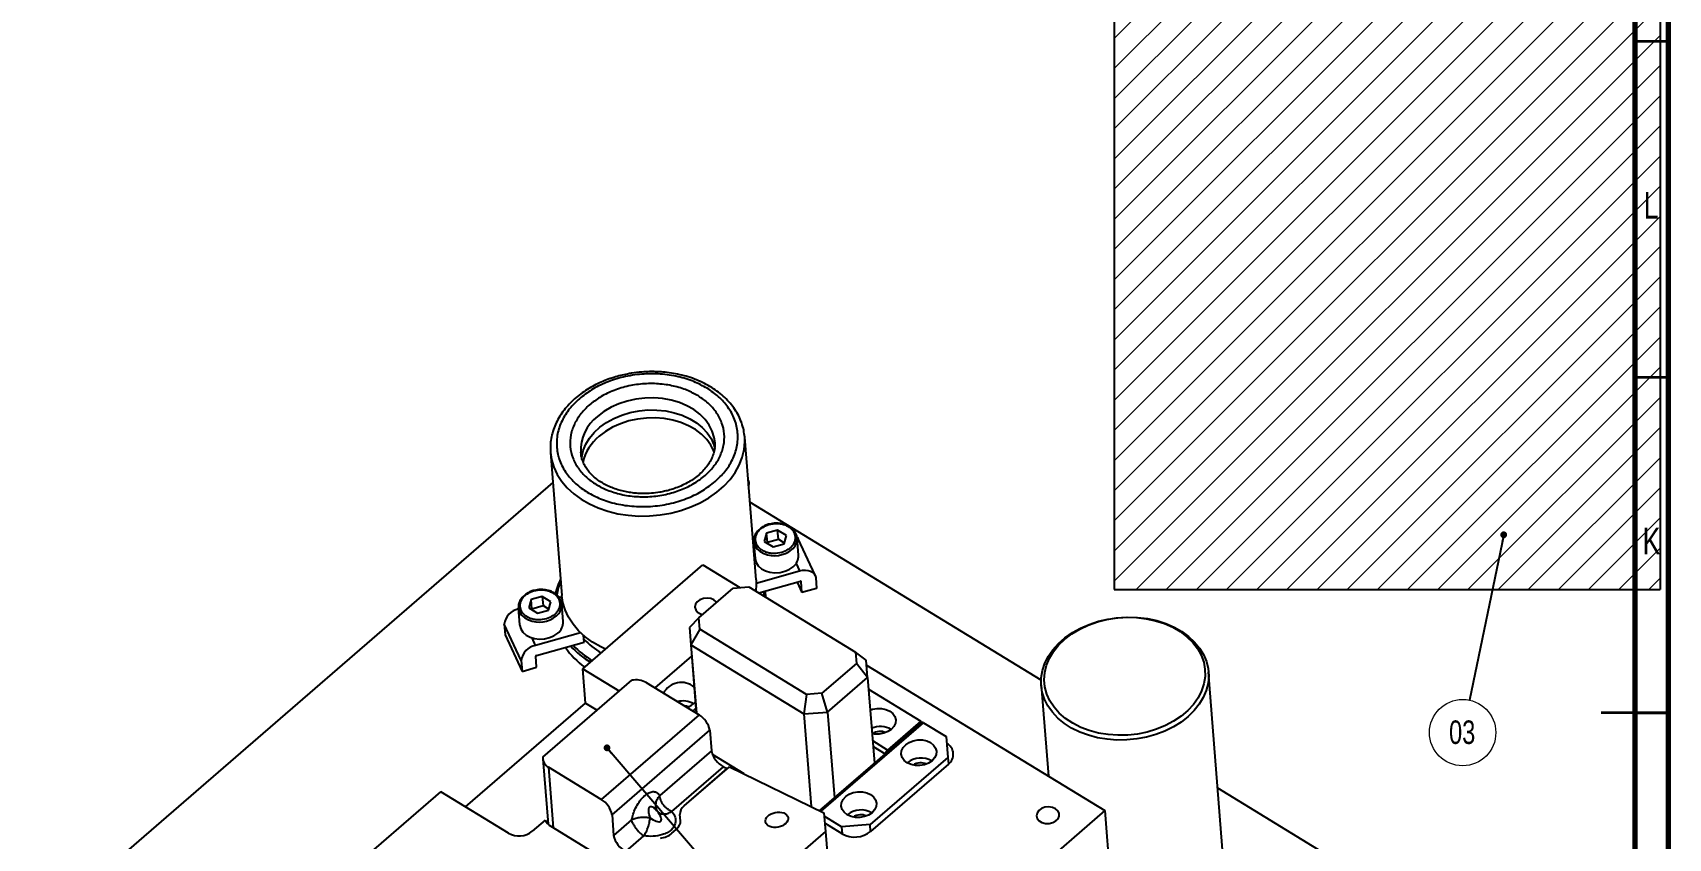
# Model space of a CAD drawing. Header units: millimetres. Extents: x 5 to 1533, y -1183 to 895.
# Drawn here: x 1251.5 to 1495, y 431.3 to 551.3 of the extents above; entities that cross this region are included whole.
import ezdxf

# ---------------------------------------------------------------- set-up
doc = ezdxf.new("R2010")
doc.units = ezdxf.units.MM
doc.styles.add('SLDTEXTSTYLE13', font='TXT', dxfattribs={"width": 0.75})
doc.dimstyles.new('SLDDIMSTYLE2', dxfattribs={"dimtxt": 0.18, "dimasz": 1.016, "dimexe": 0, "dimexo": 0.0625, "dimgap": 0, "dimtad": 0, "dimtih": 1, "dimtoh": 1, "dimdec": 0, "dimrnd": 1e-09, "dimzin": 0, "dimdsep": 46, "dimtxsty": 'Standard', "dimblk1": 'DOT', "dimblk2": 'DOT', "dimsah": 1, "dimcen": 0.09, "dimadec": 0, "dimazin": 0, "dimtfac": 1.016, "dimtdec": 0, "dimtofl": 0, "dimtmove": 0, "dimatfit": 3, "dimldrblk": 'DOT', "dimfxl": 1, "dimfrac": 2, "dimtolj": 1, "dimtzin": 0, "dimarcsym": 0})

# ---------------------------------------------------------------- blocks, each defined once
blk = doc.blocks.new('SW_NOTE_3')
at = {"color": 0, "linetype": 'Continuous', "lineweight": 0}
blk.add_circle((-1, -4.84), 4.94, dxfattribs=at)
at = {"color": 0, "linetype": 'Continuous', "lineweight": 0, "insert": (-1.07, -3.03), "char_height": 3.5, "attachment_point": 2, "style": 'SLDTEXTSTYLE13'}
blk.add_mtext('03', dxfattribs=at)
blk = doc.blocks.new('_Dot')
at = {"color": 0, "linetype": 'ByBlock', "lineweight": -2}
blk.add_line((-0.5, 0), (-1, 0), dxfattribs=at)
at = {"color": 0, "linetype": 'ByBlock', "const_width": 0.5}
blk.add_lwpolyline([(-0.25, 0, 1), (0.25, 0, 1)], format="xyb", close=True, dxfattribs=at)

msp = doc.modelspace()

# ---------------------------------------------------------------- hatches: boundary and pattern name
at = {"linetype": 'Continuous', "lineweight": 18}
h = msp.add_hatch(dxfattribs=at)
h.set_pattern_fill('ANSI31', style=0)
h.paths.add_polyline_path([(1412.524, 588.363), (1412.524, 468.363), (1493.794, 468.363), (1493.794, 588.363), (1432.624, 588.363), (1432.624, 555.613), (1427.524, 552.548), (1422.424, 555.613), (1422.424, 588.363)], flags=0)

# ---------------------------------------------------------------- linework, layer by layer
at = {"color": 7, "linetype": 'Continuous', "lineweight": 70}
for p, q in [((1495, 895), (1495, 5)), ((1490, 890), (1490, 10))]:
    msp.add_line(p, q, dxfattribs=at)
at = {"color": 7, "linetype": 'Continuous', "lineweight": 25}
for p, q in [((1412.524, 588.363), (1412.524, 468.363)), ((1493.794, 588.363), (1493.794, 468.363)), ((1353.054, 490.377), (1353.047, 490.46)), ((1357.51, 491.073), (1357.488, 491.306)), ((1359.197, 469.797), (1357.51, 491.073)), ((1328.601, 488.78), (1330.288, 467.504)), ((1328.956, 484.295), (1198.716, 371.658)), ((1358.089, 483.776), (1358.149, 483.903)), ((1401.624, 454.896), (1358.278, 481.394)), ((1362.417, 477.227), (1360.777, 476.765)), ((1361.893, 478.236), (1361.197, 478.122)), ((1363.713, 476.435), (1362.417, 477.227)), ((1362.525, 475.866), (1362.417, 477.227)), ((1358.759, 475.321), (1358.862, 475.349)), ((1358.846, 475.546), (1359.049, 472.993)), ((1360.777, 476.765), (1360.432, 475.51)), ((1360.432, 475.51), (1361.728, 474.719)), ((1360.885, 475.403), (1360.777, 476.765)), ((1360.845, 475.258), (1360.885, 475.403)), ((1360.885, 475.403), (1362.525, 475.866)), ((1361.728, 474.719), (1363.368, 475.181)), ((1362.525, 475.866), (1363.408, 475.326)), ((1363.368, 475.181), (1363.713, 476.435)), ((1365.528, 473.507), (1365.326, 476.06)), ((1367.985, 470.516), (1365.466, 475.938)), ((1333.428, 456.581), (1351.293, 472.031)), ((1351.293, 472.031), (1356.804, 468.663)), ((1359.22, 469.318), (1365.678, 471.139)), ((1368.081, 470.146), (1368.208, 468.546)), ((1326.856, 468.357), (1326.16, 468.243)), ((1350.688, 464.143), (1355.82, 468.582)), ((1355.82, 468.582), (1358.106, 468.769)), ((1358.106, 468.769), (1374.003, 459.051)), ((1359.596, 467.858), (1365.8, 469.607)), ((1360.578, 468.135), (1360.632, 467.225)), ((1360.657, 467.209), (1360.605, 467.853)), ((1365.315, 469.471), (1366.03, 467.932)), ((1366.03, 467.932), (1365.9, 469.566)), ((1368.208, 468.546), (1366.03, 467.932)), ((1412.524, 468.363), (1493.794, 468.363)), ((1323.809, 465.667), (1324.011, 463.113)), ((1325.74, 466.886), (1325.395, 465.631)), ((1325.395, 465.631), (1326.69, 464.839)), ((1327.38, 467.348), (1325.74, 466.886)), ((1325.848, 465.524), (1325.74, 466.886)), ((1325.808, 465.379), (1325.848, 465.524)), ((1325.848, 465.524), (1327.488, 465.986)), ((1326.69, 464.839), (1328.33, 465.302)), ((1328.675, 466.556), (1327.38, 467.348)), ((1327.38, 467.348), (1327.488, 465.986)), ((1327.488, 465.986), (1328.37, 465.447)), ((1328.33, 465.302), (1328.675, 466.556)), ((1329.892, 467.181), (1330.307, 467.298)), ((1330.491, 463.627), (1330.289, 466.181)), ((1324.237, 457.784), (1321.718, 463.206)), ((1321.718, 463.206), (1321.845, 461.606)), ((1350.688, 464.143), (1349.295, 462.704)), ((1349.295, 462.704), (1349.51, 460.131)), ((1349.295, 462.704), (1350.305, 449.966)), ((1350.827, 462.474), (1350.688, 464.143)), ((1321.845, 461.606), (1324.364, 456.184)), ((1333.07, 461.945), (1326.38, 460.059)), ((1326.501, 458.527), (1333.604, 460.529)), ((1333.604, 460.529), (1333.524, 461.532)), ((1350.827, 462.474), (1349.51, 460.131)), ((1366.724, 452.756), (1350.827, 462.474)), ((1324.237, 457.784), (1324.364, 456.184)), ((1326.542, 456.798), (1326.412, 458.432)), ((1344.171, 453.716), (1349.633, 458.44)), ((1349.51, 460.131), (1366.337, 449.845)), ((1349.51, 460.131), (1350.317, 449.959)), ((1374.003, 459.051), (1374.143, 457.382)), ((1375.6, 457.856), (1374.003, 459.051)), ((1375.816, 455.283), (1375.6, 457.856)), ((1324.364, 456.184), (1326.542, 456.798)), ((1333.428, 456.581), (1338.859, 453.261)), ((1333.833, 451.474), (1333.428, 456.581)), ((1374.143, 457.382), (1369.01, 452.943)), ((1375.816, 455.283), (1374.143, 457.382)), ((1375.661, 457.136), (1411.12, 435.459)), ((1428.763, 428.354), (1426.562, 456.098)), ((1327.472, 443.413), (1340.705, 454.858)), ((1342.863, 454.516), (1350.715, 449.716)), ((1369.01, 452.943), (1366.724, 452.756)), ((1369.861, 450.133), (1369.01, 452.943)), ((1369.861, 450.133), (1375.816, 455.283)), ((1375.816, 455.283), (1376.828, 442.516)), ((1375.955, 453.532), (1383.757, 448.763)), ((1401.64, 454.122), (1402.713, 440.599)), ((1315.951, 436.009), (1333.833, 451.474)), ((1333.833, 451.474), (1335.567, 450.414)), ((1366.724, 452.756), (1366.337, 449.845)), ((1350.715, 449.716), (1336.158, 437.126)), ((1366.337, 449.845), (1369.861, 450.133)), ((1366.337, 449.845), (1367.43, 436.063)), ((1383.831, 448.572), (1368.67, 435.46)), ((1369.861, 450.133), (1370.873, 437.366)), ((1383.757, 448.763), (1378.794, 444.471)), ((1383.757, 448.763), (1383.776, 448.524)), ((1384.131, 448.534), (1387.496, 446.477)), ((1337.762, 434.85), (1352.319, 447.44)), ((1352.319, 447.44), (1352.563, 444.362)), ((1387.496, 446.477), (1387.755, 443.389)), ((1327.468, 443.159), (1328.238, 433.441)), ((1352.563, 444.362), (1344.869, 437.709)), ((1357.429, 440.932), (1352.696, 443.825)), ((1387.755, 443.389), (1376.175, 433.374)), ((1387.755, 443.389), (1387.836, 442.368)), ((1336.158, 437.126), (1328.306, 441.926)), ((1346.683, 435.318), (1354.376, 441.971)), ((1348.503, 436.174), (1355.238, 441.999)), ((1348.503, 436.174), (1354.908, 441.712)), ((1354.376, 441.971), (1354.908, 441.712)), ((1355.238, 441.999), (1369.301, 435.152)), ((1387.836, 442.368), (1376.256, 432.353)), ((1275.2, 406.223), (1312.254, 438.269)), ((1322.35, 432.097), (1312.254, 438.269)), ((1481.223, 406.238), (1427.933, 438.813)), ((1344.639, 437.997), (1344.869, 437.709)), ((1344.864, 437.702), (1344.869, 437.709)), ((1327.794, 434.046), (1325.874, 432.385)), ((1411.12, 435.459), (1336, 370.492)), ((1337.762, 434.85), (1338.006, 431.773)), ((1340.684, 434.089), (1338.006, 431.773)), ((1340.689, 434.092), (1340.684, 434.089)), ((1344.376, 435.495), (1344.546, 435.329)), ((1344.673, 435.105), (1344.546, 435.329)), ((1344.546, 435.329), (1344.659, 435.249)), ((1346.679, 435.32), (1346.675, 435.314)), ((1346.675, 435.314), (1346.683, 435.318)), ((1347.957, 433.933), (1347.875, 434.898)), ((1369.301, 435.152), (1369.537, 432.354)), ((1371.947, 433.029), (1369.346, 434.619)), ((1372.028, 432.008), (1369.433, 433.594)), ((1411.12, 435.459), (1411.984, 424.566)), ((1328.65, 433.13), (1354.45, 417.358)), ((1339.819, 429.382), (1342.497, 431.698)), ((1342.497, 431.698), (1342.501, 431.704)), ((1346.667, 432.085), (1347.329, 432.657)), ((1369.537, 432.354), (1358.288, 422.626)), ((1369.537, 432.354), (1369.927, 427.432)), ((1376.175, 433.374), (1371.947, 433.029)), ((1371.947, 433.029), (1372.028, 432.008)), ((1376.256, 432.353), (1376.175, 433.374))]:
    msp.add_line(p, q, dxfattribs=at)
at = {"color": 7, "linetype": 'Continuous', "lineweight": 35}
for p, q in [((1490, 550), (1495, 550)), ((1490, 500), (1495, 500)), ((1495.001, 450), (1484.999, 450)), ((1490, 450), (1495, 450))]:
    msp.add_line(p, q, dxfattribs=at)
at = {"color": 8, "linetype": 'Continuous', "lineweight": 25}
for p, q in [((1365.162, 472.251), (1365.678, 471.139)), ((1365.887, 469.594), (1365.9, 469.566)), ((1326.38, 460.059), (1325.864, 461.17)), ((1350.248, 450.692), (1349.78, 450.287)), ((1368.89, 435.353), (1384.131, 448.534)), ((1378.794, 444.471), (1376.565, 445.834)), ((1376.633, 444.98), (1378.417, 443.89)), ((1328.306, 441.926), (1329.021, 432.903))]:
    msp.add_line(p, q, dxfattribs=at)
at = {"color": 8, "linetype": 'Continuous', "lineweight": 25, "flags": 128}
for points in [[(1353.047, 490.46), (1352.966, 491.005), (1352.686, 491.951), (1352.235, 492.854), (1351.62, 493.699), (1350.853, 494.47), (1349.947, 495.154), (1348.919, 495.739), (1347.787, 496.215), (1346.57, 496.571), (1345.291, 496.804), (1343.973, 496.907), (1342.639, 496.88), (1341.313, 496.723), (1340.019, 496.438), (1338.779, 496.031), (1337.616, 495.509), (1336.55, 494.881), (1335.602, 494.159)], [(1328.601, 488.78), (1328.756, 487.736), (1329.092, 486.606), (1329.598, 485.516), (1330.268, 484.48), (1331.092, 483.51), (1332.062, 482.618), (1333.166, 481.815), (1334.389, 481.11), (1335.718, 480.512), (1337.135, 480.029), (1338.625, 479.665), (1340.168, 479.426), (1341.746, 479.315), (1343.341, 479.332), (1344.931, 479.478), (1346.499, 479.751), (1348.026, 480.148), (1349.491, 480.663), (1350.879, 481.29), (1352.172, 482.023), (1353.354, 482.851), (1354.411, 483.765), (1355.33, 484.754), (1356.1, 485.806), (1356.712, 486.908), (1357.158, 488.046), (1357.433, 489.207), (1357.534, 490.377), (1357.51, 491.073)]]:
    msp.add_lwpolyline(points, dxfattribs=at)
at = {"color": 7, "linetype": 'Continuous', "lineweight": 25, "flags": 128}
for points in [[(1333.246, 487.756), (1333.276, 488.079), (1333.483, 489.052), (1333.865, 490.003), (1334.413, 490.914), (1335.119, 491.77), (1335.969, 492.555), (1336.949, 493.254), (1338.041, 493.856), (1339.225, 494.35), (1340.481, 494.727), (1341.785, 494.981), (1343.115, 495.106), (1344.448, 495.1), (1345.758, 494.964), (1347.023, 494.7), (1348.221, 494.313), (1349.329, 493.81), (1350.328, 493.199), (1351.201, 492.492), (1351.931, 491.7), (1352.506, 490.839), (1352.915, 489.924), (1353.09, 489.303)], [(1352.98, 488.824), (1352.922, 488.978), (1352.471, 489.881), (1351.856, 490.726), (1351.089, 491.498), (1350.183, 492.182), (1349.155, 492.767), (1348.022, 493.242), (1346.806, 493.599), (1345.527, 493.831), (1344.209, 493.935), (1342.875, 493.907), (1341.549, 493.75), (1340.255, 493.465), (1339.015, 493.058), (1337.852, 492.536), (1336.786, 491.909), (1335.837, 491.187)], [(1328.582, 489.102), (1328.593, 488.892), (1328.601, 488.78)], [(1360.1, 477.61), (1359.921, 477.494), (1359.422, 477.062), (1359.066, 476.563), (1358.874, 476.022), (1358.854, 475.47), (1359.008, 474.935), (1359.329, 474.447), (1359.798, 474.032), (1360.379, 473.718)], [(1365.326, 476.06), (1365.262, 476.407), (1365.231, 476.503)], [(1365.312, 476.178), (1365.339, 476.145), (1365.466, 475.938)], [(1359.049, 472.993), (1359.056, 472.916), (1359.211, 472.382), (1359.531, 471.894), (1360, 471.479), (1360.593, 471.16), (1361.276, 470.953), (1362.015, 470.871), (1362.768, 470.916), (1363.495, 471.087), (1364.157, 471.375), (1364.719, 471.764)], [(1365.678, 471.139), (1366.124, 471.233), (1366.558, 471.26), (1366.963, 471.22), (1367.323, 471.114), (1367.626, 470.946), (1367.858, 470.723), (1368.012, 470.453), (1368.081, 470.146)], [(1325.063, 467.73), (1324.884, 467.615), (1324.385, 467.183), (1324.029, 466.684), (1323.836, 466.143), (1323.817, 465.59), (1323.971, 465.056), (1324.292, 464.568), (1324.761, 464.153), (1325.342, 463.839)], [(1336.794, 459.492), (1336.077, 459.834), (1334.853, 460.539), (1333.75, 461.342), (1332.78, 462.234), (1331.955, 463.204), (1331.286, 464.24), (1330.78, 465.329), (1330.443, 466.459), (1330.288, 467.504)], [(1359.197, 469.797), (1359.221, 469.101), (1359.15, 468.13)], [(1360.337, 468.067), (1360.365, 467.588), (1360.369, 467.386)], [(1365.9, 469.566), (1365.897, 469.579), (1365.891, 469.59), (1365.881, 469.599), (1365.868, 469.606), (1365.853, 469.611), (1365.837, 469.612), (1365.818, 469.611), (1365.8, 469.607)], [(1330.289, 466.181), (1330.225, 466.528), (1330.194, 466.624)], [(1352.935, 466.828), (1352.461, 467.027), (1351.917, 467.1), (1351.361, 467.038), (1350.854, 466.847), (1350.45, 466.549), (1350.194, 466.176), (1350.113, 465.768), (1350.216, 465.369), (1350.491, 465.023), (1350.91, 464.767), (1351.279, 464.654)], [(1353.346, 466.442), (1353.287, 466.523), (1352.935, 466.828)], [(1324.011, 463.113), (1324.019, 463.037), (1324.174, 462.503), (1324.494, 462.015), (1324.963, 461.6), (1325.555, 461.281), (1326.239, 461.074), (1326.978, 460.991), (1327.731, 461.037), (1328.458, 461.208), (1329.12, 461.496), (1329.682, 461.885)], [(1410.042, 446.314), (1408.674, 446.676), (1407.383, 447.156), (1406.186, 447.748), (1405.1, 448.443), (1404.141, 449.232), (1403.321, 450.104), (1402.653, 451.046), (1402.145, 452.044), (1401.805, 453.086), (1401.638, 454.157), (1401.646, 455.24), (1401.828, 456.322), (1402.183, 457.387), (1402.705, 458.42), (1403.387, 459.406), (1404.22, 460.332), (1405.191, 461.185), (1406.288, 461.952), (1407.494, 462.624), (1408.792, 463.19), (1410.166, 463.642), (1411.594, 463.975), (1413.058, 464.183), (1414.537, 464.264), (1416.009, 464.217), (1417.454, 464.041), (1418.853, 463.741), (1420.185, 463.319), (1421.431, 462.782), (1422.574, 462.137), (1423.599, 461.393), (1424.49, 460.561), (1425.236, 459.653), (1425.825, 458.681), (1426.249, 457.659), (1426.503, 456.601), (1426.583, 455.522), (1426.488, 454.438), (1426.218, 453.363), (1425.779, 452.312), (1425.176, 451.301), (1424.417, 450.343), (1423.514, 449.452), (1422.478, 448.64), (1421.325, 447.919), (1420.07, 447.3), (1418.732, 446.789), (1417.328, 446.396), (1415.88, 446.125), (1414.406, 445.98), (1412.928, 445.963), (1411.466, 446.075), (1410.042, 446.314)], [(1410.177, 447.006), (1408.814, 447.369), (1407.531, 447.855), (1406.347, 448.456), (1405.28, 449.164), (1404.347, 449.966), (1403.561, 450.852), (1402.934, 451.807), (1402.476, 452.817), (1402.194, 453.868), (1402.092, 454.942), (1402.172, 456.024), (1402.432, 457.098), (1402.869, 458.146), (1403.475, 459.154), (1404.242, 460.105), (1405.158, 460.986), (1406.21, 461.783), (1407.38, 462.484), (1408.652, 463.079), (1410.007, 463.557), (1411.423, 463.913), (1412.879, 464.141), (1414.353, 464.236), (1415.823, 464.199), (1417.266, 464.029), (1418.662, 463.729), (1419.987, 463.303), (1421.223, 462.759), (1422.351, 462.103), (1423.353, 461.347), (1424.214, 460.502), (1424.922, 459.579), (1425.465, 458.595), (1425.836, 457.562), (1426.028, 456.498), (1426.039, 455.417), (1425.869, 454.338), (1425.52, 453.275), (1424.997, 452.245), (1424.309, 451.263), (1423.466, 450.345), (1422.48, 449.505), (1421.367, 448.754), (1420.144, 448.106), (1418.828, 447.568), (1417.44, 447.15), (1416.002, 446.858), (1414.534, 446.696), (1413.059, 446.667), (1411.599, 446.77), (1410.177, 447.006)], [(1376.2, 450.434), (1376.54, 450.55), (1377.211, 450.67), (1377.894, 450.66), (1378.541, 450.521), (1379.108, 450.262), (1379.557, 449.9), (1379.857, 449.46), (1379.987, 448.973), (1379.94, 448.471), (1379.717, 447.989), (1379.334, 447.559), (1378.818, 447.212), (1378.203, 446.969), (1377.531, 446.849), (1376.849, 446.859), (1376.515, 446.913)], [(1384.131, 448.534), (1384.059, 448.572), (1383.99, 448.596), (1383.928, 448.604), (1383.875, 448.596), (1383.832, 448.573), (1383.831, 448.572)], [(1385.177, 445.575), (1385.626, 445.213), (1385.926, 444.774), (1386.056, 444.287), (1386.009, 443.785), (1385.786, 443.303), (1385.403, 442.873), (1384.887, 442.525), (1384.272, 442.283), (1383.6, 442.162), (1382.917, 442.172), (1382.27, 442.311), (1381.703, 442.571), (1381.254, 442.933), (1380.954, 443.372), (1380.824, 443.859), (1380.872, 444.361), (1381.094, 444.843), (1381.477, 445.273), (1381.993, 445.621), (1382.608, 445.863), (1383.28, 445.984), (1383.963, 445.974), (1384.61, 445.834), (1385.177, 445.575)], [(1376.244, 437.85), (1376.693, 437.488), (1376.993, 437.048), (1377.124, 436.561), (1377.076, 436.059), (1376.853, 435.577), (1376.47, 435.148), (1375.954, 434.8), (1375.339, 434.557), (1374.667, 434.437), (1373.985, 434.447), (1373.338, 434.586), (1372.77, 434.845), (1372.322, 435.207), (1372.022, 435.647), (1371.891, 436.134), (1371.939, 436.636), (1372.162, 437.118), (1372.544, 437.548), (1373.061, 437.895), (1373.676, 438.138), (1374.347, 438.258), (1375.03, 438.248), (1375.677, 438.109), (1376.244, 437.85)], [(1403.788, 435.741), (1403.314, 435.941), (1402.77, 436.014), (1402.214, 435.951), (1401.707, 435.761), (1401.303, 435.463), (1401.047, 435.089), (1400.966, 434.681), (1401.069, 434.283), (1401.345, 433.937), (1401.763, 433.681), (1402.279, 433.543), (1402.837, 433.538), (1403.376, 433.666), (1403.837, 433.914), (1404.172, 434.254), (1404.343, 434.65), (1404.332, 435.059), (1404.14, 435.436), (1403.788, 435.741)]]:
    msp.add_lwpolyline(points, dxfattribs=at)
at = {"color": 8, "linetype": 'Continuous', "lineweight": 25}
for centre, radius, start, end in [((1339.614, 489.035), 6.508, 128.06048, 182.05431), ((1363.247, 475.966), 2.081, 307.58732, 2.59103), ((1361.939, 477.532), 4.121, 247.75956, 308.72091), ((1328.21, 466.086), 2.081, 307.58732, 2.59103), ((1326.901, 467.653), 4.121, 247.75956, 308.72091)]:
    msp.add_arc(centre, radius, start, end, dxfattribs=at)
at = {"color": 7, "linetype": 'Continuous', "lineweight": 25}
for centre, radius, start, end in [((1340.172, 485.818), 6.9, 128.91479, 167.44199), ((1357.141, 484.146), 1.037, 346.42715, 32.55763), ((1363.45, 473.412), 2.081, 307.58732, 2.59103), ((1338.516, 465.865), 9.354, 154.18371, 168.90434), ((1338.433, 466.096), 9.028, 157.02719, 170.6725), ((1324.33, 462.892), 2.631, 100.26489, 173.15159), ((1328.413, 463.533), 2.081, 307.58732, 2.59103), ((1341.644, 468.458), 10.991, 222.69477, 240.02261), ((1326.849, 457.47), 2.631, 100.26489, 173.15159), ((1326.521, 458.419), 0.11, 100.26489, 173.15159), ((1340.366, 466.25), 11.543, 214.28706, 234.76385), ((1341.014, 468.444), 12.664, 222.02568, 239.31837), ((1341.203, 468.761), 12.687, 223.26097, 239.84005), ((1341.328, 451.814), 3.107, 60.40958, 101.57151), ((1348.08, 451.521), 3.024, 50.67271, 151.71032), ((1348.292, 448.478), 3.303, 60.80025, 103.93612), ((1348.3, 449.117), 1.942, 65.82368, 82.80569), ((1348.135, 453.424), 2.715, 286.50693, 318.6551), ((1348.958, 446.775), 3.426, 11.19366, 59.14426), ((1377.693, 444.626), 3.338, 60.91288, 112.47623), ((1377.658, 445.139), 2.11, 66.26818, 122.80207), ((1329.034, 443.312), 1.566, 176.31586, 242.27161), ((1355.926, 445.03), 3.429, 191.22102, 243.12439), ((1379.419, 443.767), 0.941, 131.56171, 168.18356), ((1383.763, 439.995), 3.289, 60.29894, 128.58975), ((1386.747, 443.831), 1.824, 306.629, 62.93999), ((1383.727, 440.45), 2.112, 66.29724, 122.77301), ((1334.401, 434.185), 3.426, 11.19366, 59.14426), ((1329.738, 435.005), 2.168, 206.25804, 239.86797), ((1374.831, 432.269), 3.289, 60.29894, 128.58975), ((1374.795, 432.725), 2.112, 66.29724, 122.77301), ((1323.899, 434.846), 3.155, 240.59308, 308.74327), ((1341.369, 432.44), 3.429, 191.22102, 243.12439), ((1373.887, 435.306), 3.786, 240.59308, 308.74327)]:
    msp.add_arc(centre, radius, start, end, dxfattribs=at)
for centre, start_param, end_param in [((1350.354, 435.273), 2.2795568, 3.0649549), ((1345.479, 433.558), 5.4211494, 6.2065476), ((1344.817, 432.986), 4.6357513, 5.4211494)]:
    msp.add_ellipse(centre, major_axis=(2.46, 0.5), ratio=0.6564693, start_param=start_param, end_param=end_param, dxfattribs=at)
msp.add_ellipse((1362.292, 434.093), major_axis=(1.673, 0.34), ratio=0.6564693, dxfattribs=at)
for points, knots in [([(1342.196, 500.754), (1341.684, 500.702), (1340.962, 500.629), (1339.911, 500.44), (1339.022, 500.244), (1337.985, 499.953), (1336.928, 499.586), (1335.863, 499.138), (1334.815, 498.609), (1333.805, 498.003), (1332.848, 497.321), (1331.96, 496.569), (1331.151, 495.75), (1330.434, 494.87), (1329.819, 493.935), (1329.314, 492.949), (1328.928, 491.92), (1328.678, 490.854), (1328.561, 489.914), (1328.589, 489.336), (1328.599, 489.123)], [0, 0, 0, 0, 0.06987363, 0.09830652, 0.14540758, 0.19420776, 0.24643723, 0.30080409, 0.35679849, 0.4140257, 0.47221837, 0.53119611, 0.59084366, 0.65109643, 0.71193443, 0.77338234, 0.83551488, 0.89846526, 0.96243249, 1, 1, 1, 1]), ([(1351.934, 498.333), (1351.289, 498.684), (1349.962, 499.408), (1347.995, 500.002), (1346.295, 500.323), (1344.493, 500.518), (1342.173, 500.504), (1339.882, 500.141), (1338.137, 499.657), (1336.513, 499.064), (1334.672, 498.16), (1333.483, 497.23), (1332.905, 496.779)], [0, 0, 0, 0, 0.11647756, 0.23993208, 0.30431435, 0.36868419, 0.5, 0.63131581, 0.69569808, 0.76006792, 0.88352244, 1, 1, 1, 1]), ([(1357.479, 491.319), (1357.433, 491.658), (1357.332, 492.386), (1356.99, 493.439), (1356.51, 494.473), (1355.91, 495.43), (1355.187, 496.332), (1354.347, 497.169), (1353.402, 497.933), (1352.361, 498.617), (1351.239, 499.214), (1350.049, 499.72), (1348.811, 500.13), (1347.552, 500.441), (1346.315, 500.653), (1345.218, 500.766), (1344.234, 500.814), (1343.263, 500.82), (1342.576, 500.777), (1342.196, 500.754)], [0, 0, 0, 0, 0.05968997, 0.12805771, 0.19104564, 0.25421804, 0.31754631, 0.38096648, 0.4443906, 0.50771639, 0.57082412, 0.63355358, 0.69564034, 0.75655127, 0.81493973, 0.86875937, 0.90706409, 0.94872602, 1, 1, 1, 1]), ([(1332.905, 496.779), (1332.393, 496.288), (1331.338, 495.276), (1330.429, 493.802), (1329.905, 492.537), (1329.549, 491.204), (1329.45, 489.501), (1329.83, 487.836), (1330.404, 486.58), (1331.129, 485.415), (1332.287, 484.123), (1334.019, 482.839), (1336.055, 481.819), (1338.006, 481.211), (1339.708, 480.892), (1341.509, 480.697), (1343.83, 480.711), (1346.121, 481.074), (1347.865, 481.558), (1349.489, 482.151), (1351.33, 483.055), (1352.52, 483.985), (1353.097, 484.436)], [0, 0, 0, 0, 0.0582388, 0.119966, 0.1521572, 0.1843421, 0.25, 0.3156579, 0.347849, 0.380034, 0.4417612, 0.5, 0.5582388, 0.619966, 0.6521572, 0.6843421, 0.75, 0.8156579, 0.847849, 0.880034, 0.9417612, 1, 1, 1, 1]), ([(1350.612, 497.19), (1350.063, 497.489), (1348.931, 498.106), (1346.905, 498.72), (1344.661, 499.055), (1342.295, 499.04), (1340.343, 498.731), (1338.857, 498.318), (1337.473, 497.813), (1335.904, 497.043), (1334.891, 496.251), (1334.399, 495.866)], [0, 0, 0, 0, 0.1164968, 0.2399717, 0.3685799, 0.4999174, 0.6312549, 0.6956343, 0.7600283, 0.8835032, 1, 1, 1, 1]), ([(1351.604, 485.349), (1352.04, 485.767), (1352.939, 486.63), (1353.879, 488.149), (1354.449, 489.814), (1354.548, 491.55), (1354.224, 492.968), (1353.735, 494.039), (1353.116, 495.03), (1352.143, 496.144), (1351.113, 496.848), (1350.612, 497.19)], [0, 0, 0, 0, 0.1164968, 0.2399717, 0.3685799, 0.4999174, 0.6312549, 0.6956343, 0.7600283, 0.8835032, 1, 1, 1, 1]), ([(1353.097, 484.436), (1353.609, 484.927), (1354.664, 485.939), (1355.574, 487.413), (1356.097, 488.678), (1356.454, 490.011), (1356.553, 491.714), (1356.172, 493.378), (1355.599, 494.635), (1354.872, 495.798), (1353.73, 497.105), (1352.521, 497.932), (1351.934, 498.333)], [0, 0, 0, 0, 0.1164776, 0.2399321, 0.3043144, 0.3686842, 0.5, 0.6313158, 0.6956981, 0.7600679, 0.8835224, 1, 1, 1, 1]), ([(1334.399, 495.866), (1333.962, 495.448), (1333.064, 494.585), (1332.124, 493.066), (1331.553, 491.401), (1331.455, 489.665), (1331.779, 488.246), (1332.267, 487.176), (1332.885, 486.183), (1333.872, 485.082), (1335.347, 483.988), (1337.083, 483.119), (1339.094, 482.492), (1341.343, 482.161), (1343.707, 482.175), (1345.659, 482.484), (1347.146, 482.897), (1348.529, 483.402), (1350.098, 484.172), (1351.112, 484.964), (1351.604, 485.349)], [0, 0, 0, 0, 0.0582484, 0.1199858, 0.18429, 0.2499587, 0.3156275, 0.3478172, 0.3800142, 0.4417516, 0.5, 0.5582484, 0.6199858, 0.68429, 0.7499587, 0.8156275, 0.8478172, 0.8800142, 0.9417516, 1, 1, 1, 1]), ([(1353.029, 490.448), (1353.046, 490.316), (1353.097, 489.896), (1353.02, 489.205), (1352.812, 488.39), (1352.477, 487.62), (1352.025, 486.879), (1351.458, 486.173), (1350.785, 485.511), (1350.016, 484.902), (1349.164, 484.355), (1348.249, 483.881), (1347.31, 483.492), (1346.416, 483.202), (1345.608, 482.998), (1344.701, 482.817), (1344.044, 482.749), (1343.628, 482.706)], [0, 0, 0, 0, 0.0388855, 0.1243705, 0.2006524, 0.2749886, 0.347825, 0.4196151, 0.4906704, 0.5611311, 0.6309405, 0.699725, 0.766499, 0.8280471, 0.8780635, 0.9226947, 1, 1, 1, 1]), ([(1343.628, 482.706), (1343.206, 482.682), (1342.613, 482.65), (1341.739, 482.677), (1340.997, 482.733), (1340.132, 482.856), (1339.252, 483.042), (1338.37, 483.297), (1337.511, 483.622), (1336.694, 484.015), (1335.934, 484.471), (1335.244, 484.985), (1334.634, 485.553), (1334.112, 486.171), (1333.684, 486.836), (1333.365, 487.55), (1333.168, 488.209), (1333.139, 488.634), (1333.127, 488.801)], [0, 0, 0, 0, 0.0784457, 0.1105167, 0.1635538, 0.2184195, 0.2770243, 0.3378851, 0.4004302, 0.4642523, 0.5291286, 0.5950048, 0.661997, 0.7304063, 0.8007474, 0.8737667, 0.9503999, 1, 1, 1, 1]), ([(1361.122, 478.019), (1360.777, 477.891), (1360.247, 477.694), (1359.704, 477.252), (1359.372, 476.86), (1359.157, 476.429), (1359.024, 475.852), (1359.15, 475.44), (1359.232, 475.172)], [0, 0, 0, 0, 0.2394568, 0.3683607, 0.5, 0.6316393, 0.7605432, 1, 1, 1, 1]), ([(1360.937, 478.049), (1360.925, 478.046), (1360.76, 477.998), (1360.48, 477.885), (1360.238, 477.746), (1360.128, 477.682)], [0, 0, 0, 0, 0.04048539, 0.56252886, 1, 1, 1, 1]), ([(1361.197, 478.122), (1361.191, 478.121), (1361.101, 478.107), (1361.017, 478.077), (1360.937, 478.049)], [0, 0, 0, 0, 0.0612852, 1, 1, 1, 1]), ([(1363.023, 473.927), (1363.367, 474.055), (1363.898, 474.252), (1364.441, 474.694), (1364.773, 475.086), (1364.989, 475.518), (1365.111, 476.091), (1364.982, 476.793), (1364.504, 477.398), (1363.94, 477.777), (1363.418, 478.001), (1362.841, 478.137), (1362.061, 478.205), (1361.492, 478.092), (1361.122, 478.019)], [0, 0, 0, 0, 0.1197284, 0.1841803, 0.25, 0.3158197, 0.3802716, 0.5, 0.6197284, 0.6841803, 0.75, 0.8158197, 0.8802716, 1, 1, 1, 1]), ([(1365.216, 476.53), (1365.163, 476.665), (1365.047, 476.959), (1364.72, 477.35), (1364.299, 477.691), (1363.817, 477.948), (1363.345, 478.111), (1362.898, 478.205), (1362.429, 478.258), (1362.089, 478.244), (1361.893, 478.236)], [0, 0, 0, 0, 0.1242606, 0.2708311, 0.4134326, 0.5484487, 0.6766671, 0.7698473, 0.8673409, 1, 1, 1, 1]), ([(1359.232, 475.172), (1359.389, 474.925), (1359.631, 474.546), (1360.207, 474.169), (1360.726, 473.945), (1361.304, 473.809), (1362.083, 473.74), (1362.653, 473.853), (1363.023, 473.927)], [0, 0, 0, 0, 0.2394568, 0.3683607, 0.5, 0.6316393, 0.7605432, 1, 1, 1, 1]), ([(1326.085, 468.14), (1325.74, 468.012), (1325.21, 467.815), (1324.667, 467.373), (1324.335, 466.981), (1324.118, 466.549), (1323.996, 465.976), (1324.126, 465.273), (1324.603, 464.669), (1325.168, 464.29), (1325.689, 464.066), (1326.266, 463.93), (1327.046, 463.861), (1327.616, 463.974), (1327.986, 464.048)], [0, 0, 0, 0, 0.1197284, 0.1841803, 0.25, 0.3158197, 0.3802716, 0.5, 0.6197284, 0.6841803, 0.75, 0.8158197, 0.8802716, 1, 1, 1, 1]), ([(1325.9, 468.17), (1325.888, 468.166), (1325.723, 468.119), (1325.443, 468.005), (1325.201, 467.866), (1325.091, 467.803)], [0, 0, 0, 0, 0.0404854, 0.5625289, 1, 1, 1, 1]), ([(1326.16, 468.243), (1326.154, 468.242), (1326.064, 468.228), (1325.979, 468.198), (1325.9, 468.17)], [0, 0, 0, 0, 0.0612852, 1, 1, 1, 1]), ([(1329.876, 466.895), (1329.719, 467.141), (1329.476, 467.521), (1328.901, 467.897), (1328.382, 468.122), (1327.804, 468.258), (1327.024, 468.326), (1326.455, 468.213), (1326.085, 468.14)], [0, 0, 0, 0, 0.2394568, 0.3683607, 0.5, 0.6316393, 0.7605432, 1, 1, 1, 1]), ([(1330.179, 466.651), (1330.126, 466.786), (1330.01, 467.08), (1329.683, 467.471), (1329.262, 467.812), (1328.78, 468.069), (1328.308, 468.232), (1327.861, 468.326), (1327.391, 468.379), (1327.052, 468.365), (1326.856, 468.357)], [0, 0, 0, 0, 0.1242606, 0.2708311, 0.4134326, 0.5484487, 0.6766671, 0.7698473, 0.8673409, 1, 1, 1, 1]), ([(1327.986, 464.048), (1328.33, 464.176), (1328.861, 464.373), (1329.403, 464.814), (1329.736, 465.207), (1329.95, 465.638), (1330.083, 466.214), (1329.958, 466.627), (1329.876, 466.895)], [0, 0, 0, 0, 0.2394568, 0.3683607, 0.5, 0.6316393, 0.7605432, 1, 1, 1, 1]), ([(1340.684, 434.089), (1340.753, 434.373), (1340.891, 434.943), (1341.259, 435.847), (1341.757, 436.732), (1342.381, 437.513), (1343.065, 438.066), (1343.703, 438.309), (1344.246, 438.286), (1344.508, 438.093), (1344.639, 437.997)], [0, 0, 0, 0, 0.1247041, 0.2498157, 0.3748788, 0.4998188, 0.6245712, 0.7497137, 0.8749995, 1, 1, 1, 1]), ([(1344.869, 437.705), (1344.869, 437.705), (1344.867, 437.704), (1344.865, 437.703), (1344.864, 437.702)], [0, 0, 0, 0, 0.1841823, 1, 1, 1, 1]), ([(1346.679, 435.32), (1346.559, 435.373), (1346.321, 435.479), (1345.974, 435.724), (1345.661, 436.008), (1345.395, 436.32), (1345.175, 436.654), (1345.009, 436.997), (1344.892, 437.362), (1344.877, 437.587), (1344.869, 437.709)], [0, 0, 0, 0, 0.1310985, 0.2613588, 0.3851982, 0.5026871, 0.6188879, 0.7408092, 0.8586404, 1, 1, 1, 1]), ([(1340.689, 434.092), (1340.887, 434.184), (1341.275, 434.365), (1342.017, 434.49), (1342.642, 434.493), (1343.083, 434.443), (1343.299, 434.405), (1343.404, 434.383), (1343.432, 434.377), (1343.44, 434.376), (1343.442, 434.375), (1343.443, 434.375)], [0, 0, 0, 0, 0.2694457, 0.5284581, 0.7713091, 0.8872898, 0.9703991, 0.9917801, 0.9975278, 0.9991728, 1, 1, 1, 1]), ([(1340.906, 433.477), (1341.001, 433.308), (1341.188, 432.976), (1341.585, 432.477), (1342.033, 432.018), (1342.336, 431.809), (1342.492, 431.701)], [0, 0, 0, 0, 0.2479558, 0.4877437, 0.7350662, 1, 1, 1, 1]), ([(1342.501, 431.704), (1342.618, 431.894), (1342.849, 432.267), (1343.138, 432.973), (1343.346, 433.695), (1343.411, 434.15), (1343.443, 434.375)], [0, 0, 0, 0, 0.26433857, 0.51769882, 0.76181384, 1, 1, 1, 1]), ([(1344.546, 435.329), (1344.541, 435.337), (1344.506, 435.389), (1344.486, 435.449), (1344.468, 435.499)], [0, 0, 0, 0, 0.1462732, 1, 1, 1, 1]), ([(1347.182, 433.526), (1347.116, 433.356), (1346.983, 433.016), (1346.55, 432.546), (1345.972, 432.146), (1345.504, 431.97), (1345.27, 431.882)], [0, 0, 0, 0, 0.249581, 0.4993026, 0.7495072, 1, 1, 1, 1]), ([(1346.683, 435.318), (1346.884, 435.048), (1347.288, 434.509), (1347.217, 433.854), (1347.182, 433.526)], [0, 0, 0, 0, 0.4991738, 1, 1, 1, 1]), ([(1342.501, 431.704), (1342.499, 431.703), (1342.496, 431.702), (1342.493, 431.701), (1342.492, 431.701)], [0, 0, 0, 0, 0.6865962, 1, 1, 1, 1]), ([(1345.27, 431.882), (1344.799, 431.771), (1343.856, 431.548), (1342.95, 431.648), (1342.497, 431.698)], [0, 0, 0, 0, 0.49890676, 1, 1, 1, 1])]:
    msp.add_open_spline(points, degree=3, knots=knots, dxfattribs=at)
at = {"color": 8, "linetype": 'Continuous', "lineweight": 25}
for points, knots in [([(1343.443, 434.375), (1343.353, 434.695), (1343.227, 435.142), (1343.222, 435.686), (1343.284, 435.894), (1343.335, 435.979), (1343.378, 436.026), (1343.429, 436.061), (1343.51, 436.089), (1343.683, 436.084), (1344.008, 435.914), (1344.232, 435.66), (1344.376, 435.495)], [0, 0, 0, 0, 0.3195782, 0.4460351, 0.4981121, 0.5210807, 0.5430143, 0.5649466, 0.5879179, 0.6400114, 0.7665003, 1, 1, 1, 1]), ([(1344.468, 435.499), (1344.416, 435.606), (1344.278, 435.884), (1344.258, 436.438), (1344.423, 437.096), (1344.72, 437.505), (1344.864, 437.702)], [0, 0, 0, 0, 0.1619559, 0.425871, 0.7229216, 1, 1, 1, 1]), ([(1343.443, 434.375), (1343.734, 434.192), (1344.141, 433.937), (1344.661, 433.789), (1344.871, 433.802), (1344.96, 433.835), (1345.014, 433.87), (1345.055, 433.917), (1345.096, 433.997), (1345.121, 434.187), (1345.014, 434.589), (1344.807, 434.902), (1344.673, 435.105)], [0, 0, 0, 0, 0.31895254, 0.44532568, 0.49731108, 0.5202284, 0.54210475, 0.56400015, 0.58693384, 0.6389442, 0.76518128, 1, 1, 1, 1]), ([(1344.802, 435.148), (1344.839, 435.119), (1344.997, 434.996), (1345.412, 434.941), (1346.012, 435.002), (1346.451, 435.208), (1346.675, 435.314)], [0, 0, 0, 0, 0.0882416, 0.38032487, 0.68359502, 1, 1, 1, 1])]:
    msp.add_open_spline(points, degree=3, knots=knots, dxfattribs=at)
at = {"color": 7, "linetype": 'Continuous', "lineweight": 25}
msp.add_open_spline([(1340.906, 433.477), (1340.853, 433.586), (1340.749, 433.805), (1340.709, 433.996), (1340.689, 434.092)], degree=3, dxfattribs=at)

# ---------------------------------------------------------------- block references
at = {"color": 7, "linetype": 'Continuous', "lineweight": 0}
msp.add_blockref('SW_NOTE_3', (1465.389, 451.912), dxfattribs=at)

# ---------------------------------------------------------------- texts
at = {"color": 7, "linetype": 'Continuous', "lineweight": 0, "char_height": 3.969, "attachment_point": 2, "style": 'SLDTEXTSTYLE13'}
for s, insert in [('L', (1492.455, 527.56)), ('K', (1492.489, 477.56))]:
    msp.add_mtext(s, dxfattribs=dict(at, insert=insert))

# ---------------------------------------------------------------- leaders
at = {"color": 7, "linetype": 'Continuous', "lineweight": 0}
for points in [[(1470.499, 476.522), (1465.389, 451.912)], [(1337.016, 444.805), (1439.732, 325.232)]]:
    msp.add_leader(points, dimstyle='SLDDIMSTYLE2', dxfattribs=at)

doc.saveas('drawing.dxf')
